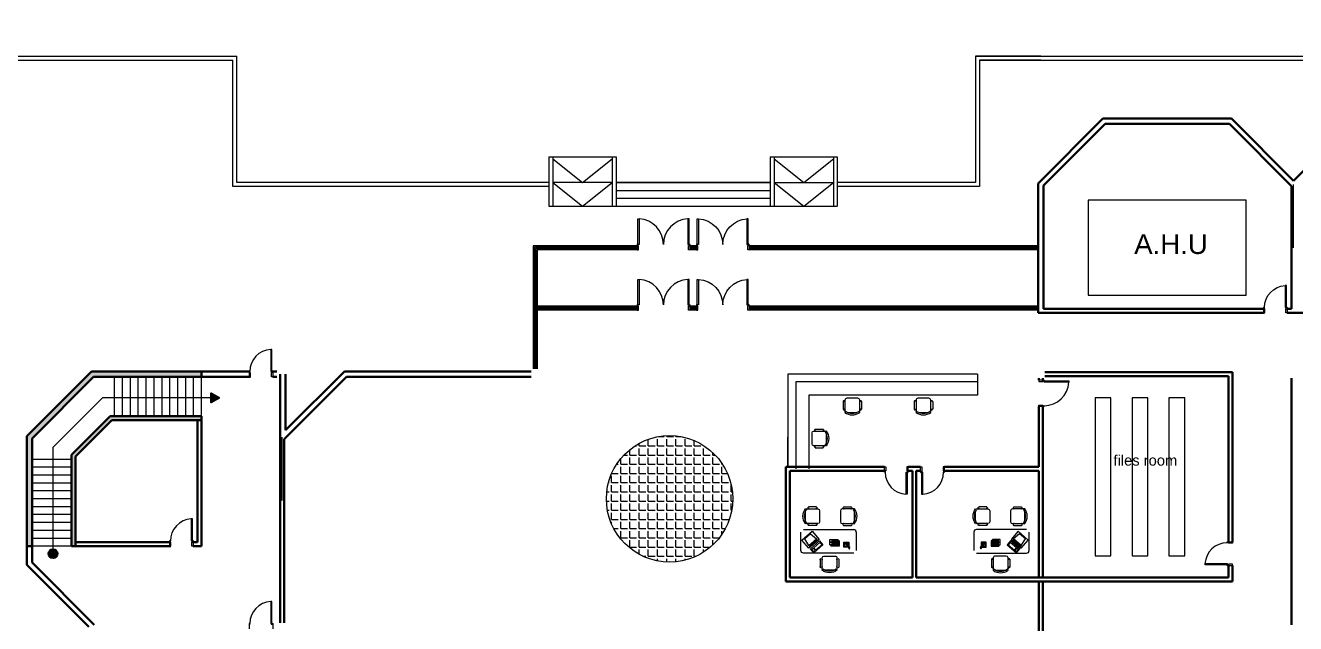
# Model space of a CAD drawing. Extents: x -59 to 582, y -1177 to 100.
# Drawn here: x 223.95 to 272.18, y -431.54 to -408.82 of the extents above; entities that cross this region are included whole.
import ezdxf

# ---------------------------------------------------------------- set-up
doc = ezdxf.new("R2010")
doc.units = 0
doc.header["$LTSCALE"] = 0.15
doc.layers.get('0').update_dxf_attribs({"color": 252})
doc.layers.add('0 sockets', color=252, linetype='Continuous')
doc.layers.add('d1', color=252, linetype='Continuous')
for name, color, linetype, lineweight in [('anal', 252, 'Continuous', 20), ('DOOR', 252, 'Continuous', 20), ('elev', 252, 'Continuous', 9), ('sofa', 252, 'Continuous', 9), ('wall', 252, 'Continuous', 30)]:
    doc.layers.add(name, color=color, linetype=linetype, lineweight=lineweight)
doc.styles.add('ROMAND', font='ROMAND.SHX')

# ---------------------------------------------------------------- blocks, each defined once
blk = doc.blocks.new('WQ')
h = blk.add_hatch(color=6)
h.dxf.hatch_style = 1
h.paths.add_polyline_path([(-126.091, 5), (-126.091, -169.521), (126.091, -169.521), (126.091, 5)])
h.paths.add_polyline_path([(121.091, 0), (121.091, -164.521), (-121.091, -164.521), (-121.091, 0)], flags=16)
at = {"layer": '0 sockets', "color": 3, "style": 'ROMAND'}
blk.add_attdef('ACCESS_CONTROL', (-48.663, 7.622), '', height=7.973, dxfattribs=at)
blk = doc.blocks.new('D90')
at = {"layer": 'DOOR'}
for points in [[(0.03, 0.2), (0.03, 1.04), (0.078, 1.04), (0.078, 0.2)], [(0.03, 0.2), (0, 0.2), (0, 0), (0.05, 0), (0.05, 0.15), (0.03, 0.15)], [(0.87, 0.2), (0.9, 0.2), (0.9, 0), (0.85, 0), (0.85, 0.15), (0.87, 0.15)]]:
    blk.add_lwpolyline(points, close=True, dxfattribs=at)
blk.add_circle((0.02, 0.21), 0.01, dxfattribs=at)
blk.add_arc((0.025, 0.197), 0.845, 0.2218, 86.3889, dxfattribs=at)
blk = doc.blocks.new('CHAIR7')
for p, q in [((0, 9), (0, -9)), ((20, 12), (3, 12)), ((5.1, 15), (17.9, 15)), ((23, -7.4), (23, 7.4)), ((3, -12), (20, -12)), ((5.1, -15), (17.9, -15))]:
    blk.add_line(p, q)
for centre, radius, start, end in [((3, 9), 3, 90, 180), ((5.6, 13.5), 1.56, 73.7398, 286.2602), ((17.4, 13.5), 1.56, 253.7398, 106.2602), ((20, 9), 3, 62.4156, 90), ((22.3, 11.1), 1.1, 53.3099, 212.0274), ((4.8, 0), 19.6, 327.5758, 32.4242), ((7, 0), 20, 323.1301, 36.8699), ((3, -9), 3, 180, 270), ((5.6, -13.5), 1.56, 73.7398, 286.2602), ((17.4, -13.5), 1.56, 253.7398, 106.2602), ((20, -9), 3, 270, 297.5844), ((22.3, -11.1), 1.1, 147.9726, 306.6901)]:
    blk.add_arc(centre, radius, start, end)
blk = doc.blocks.new('RECTANG')
for p, q in [((1, 1), (0, 1)), ((0, 1), (0, 0)), ((1, 0), (1, 1)), ((0, 0), (1, 0))]:
    blk.add_line(p, q)
blk = doc.blocks.new('FNPHONE')
for p, q in [((-9.1, 0.2), (-9.7, 0)), ((-8.9, 0.6), (-9.5, 0.4)), ((-8.7, 1), (-9.3, 0.8)), ((-8.5, 1.4), (-9.1, 1.2)), ((-8.3, 1.8), (-8.9, 1.6)), ((-7.1, 0.6), (-7.5, -0.6)), ((-7.3, 6.5), (-7.3, 1.5)), ((-6.3, 6.5), (-6.3, 1.5)), ((-3.9, 4.8), (-3.9, 4.8)), ((-3.9, 3.9), (-3.9, 3.9)), ((-3.9, 3), (-3.9, 3)), ((-3.9, 2), (-3.9, 2)), ((-2.9, 4.8), (-2.9, 4.8)), ((-2.9, 3.9), (-2.9, 3.9)), ((-2.9, 3), (-2.9, 3)), ((-2.9, 2), (-2.9, 2)), ((-2, 4.8), (-2, 4.8)), ((-2, 3.9), (-2, 3.9)), ((-2, 3), (-2, 3)), ((-2, 2), (-2, 2)), ((-9.3, -0.2), (-9.9, -0.4)), ((-9.3, -0.6), (-9.9, -0.8)), ((-9.3, -1), (-9.9, -1.2)), ((-9.3, -1.4), (-9.9, -1.6)), ((-9.1, -1.8), (-9.7, -2)), ((-8.9, -2.2), (-9.5, -2.4)), ((-8.4, -2.5), (-9, -2.7)), ((-7.9, -2), (-8.5, -2.2)), ((-7.7, -1.6), (-8.3, -1.8)), ((-7.5, -1.2), (-8.1, -1.4)), ((-7.3, -0.8), (-7.9, -1))]:
    blk.add_line(p, q)
for centre, start, end in [((-6.8, 6.5), 298.4915, 241.5085), ((-6.8, 1.5), 118.4915, 61.5085)]:
    blk.add_arc(centre, 1.05, start, end)
for p, xscale, yscale, zscale in [((-8.2, 0), 8.20528234483245, 8.104073169521023, 8.20528234483245), ((-4.8, 1.3), 3.75, 4.375, 3.75), ((-4, 6.7), 2.03125, 0.46875, 2.03125)]:
    blk.add_blockref('RECTANG', p, dxfattribs=dict(xscale=xscale, yscale=yscale, zscale=zscale))
blk = doc.blocks.new('IBMAT', base_point=(61, 306))
for p, q in [((75, 307), (75, 306)), ((81, 307), (75, 307)), ((81, 306), (81, 307))]:
    blk.add_line(p, q)
at = {"xscale": 21, "yscale": 17, "zscale": 21}
blk.add_blockref('RECTANG', (61, 306), dxfattribs=at)
blk = doc.blocks.new('KEYBOARD', base_point=(60, 294))
for p, xscale, yscale, zscale in [((60, 294), 19, 8, 19), ((61, 295), 13, 5, 13), ((75, 295), 3, 5, 3)]:
    blk.add_blockref('RECTANG', p, dxfattribs=dict(xscale=xscale, yscale=yscale, zscale=zscale))
blk = doc.blocks.new('FNCOMP')
for p, q in [((-6.6, 16.2), (-8.5, 3.5)), ((-8.5, 3.5), (-8.5, 2)), ((8, 3.5), (-8.5, 3.5)), ((-8.5, 2), (8, 2)), ((6.1, 16.2), (-6.6, 16.2)), ((8, 3.5), (6.1, 16.2)), ((8, 2), (8, 3.5))]:
    blk.add_line(p, q)
at = {"xscale": 1.033846153846154, "yscale": 1.033846153846154, "zscale": 1.033846153846154}
for name, p in [('IBMAT', (-10.9, 0)), ('KEYBOARD', (-10, -10.5))]:
    blk.add_blockref(name, p, dxfattribs=at)
blk = doc.blocks.new('D200')
at = {"layer": 'DOOR'}
for points in [[(0.03, 0.2), (0.03, 1.17), (0.08, 1.17), (0.08, 0.2)], [(1.97, 0.2), (1.97, 1.17), (1.92, 1.17), (1.92, 0.2)], [(0.03, 0.2), (0, 0.2), (0, 0), (0.05, 0), (0.05, 0.15), (0.03, 0.15)], [(1.97, 0.2), (2, 0.2), (2, 0), (1.95, 0), (1.95, 0.15), (1.97, 0.15)]]:
    blk.add_lwpolyline(points, close=True, dxfattribs=at)
for centre in [(0.02, 0.21), (1.98, 0.21)]:
    blk.add_circle(centre, 0.01, dxfattribs=at)
for centre, start, end in [((0.027, 0.2), 0, 87.0492), ((1.97, 0.2), 92.9508, 180)]:
    blk.add_arc(centre, 0.971, start, end, dxfattribs=at)
blk = doc.blocks.new('D100')
at = {"layer": 'DOOR'}
for points in [[(0.03, 0.2), (0.03, 1.14), (0.078, 1.14), (0.078, 0.2)], [(0.03, 0.2), (0, 0.2), (0, 0), (0.05, 0), (0.05, 0.15), (0.03, 0.15)], [(0.97, 0.2), (1, 0.2), (1, 0), (0.95, 0), (0.95, 0.15), (0.97, 0.15)]]:
    blk.add_lwpolyline(points, close=True, dxfattribs=at)
blk.add_circle((0.02, 0.21), 0.01, dxfattribs=at)
blk.add_arc((0.029, 0.2), 0.941, 0.0029, 86.9663, dxfattribs=at)
blk = doc.blocks.new('ARCH')
at = {"layer": 'd1'}
for points in [[(53.414, 386.1), (53.1, 386.281), (53.1, 385.919)], [(47.27, 380.185, 1), (46.93, 380.185, 1)]]:
    blk.add_hatch(color=256, dxfattribs=at).paths.add_polyline_path(points)
at = {"layer": 'elev'}
h = blk.add_hatch(dxfattribs=at)
h.set_pattern_fill('ANGLE', color=256, scale=0.05, style=0)
h.set_pattern_definition([(0, (36.30593, 41.4619), (0, 0.34925), [0.254, -0.09525]), (90, (36.30593, 41.4619), (-0.34925, 2e-17), [0.254, -0.09525])])
h.paths.add_polyline_path([(68.106, 382.262, 0.21525), (68.918, 380.462), (72.093, 380.462, 0.21525), (72.906, 382.262, 1)])
h.paths.add_polyline_path([(72.093, 380.462), (68.918, 380.462, 0.377964)])
at = {"layer": 'wall'}
h = blk.add_hatch(color=256, dxfattribs=at)
h.paths.add_polyline_path([(52.737, 385.4), (49.263, 385.4), (47.8, 383.937), (47.8, 380.463), (47.95, 380.463), (47.95, 380.613), (47.95, 383.875), (49.325, 385.25), (52.587, 385.25), (52.737, 385.25)])
h.paths.add_polyline_path([(52.737, 387.1), (48.559, 387.1), (48.459, 387), (52.737, 387)])
h.paths.add_polyline_path([(52.737, 387), (48.459, 387), (46.4, 384.941), (46.4, 384.659), (48.641, 386.9), (52.737, 386.9)])
h.paths.add_polyline_path([(46.3, 384.559), (46.4, 384.659), (46.4, 384.941), (46.1, 384.641), (46.1, 380.463), (46.3, 380.463)])
at = {"layer": 'anal'}
for p, q in [((43.725, 399.075), (54.075, 399.075)), ((43.875, 398.925), (53.925, 398.925)), ((53.925, 394.125), (53.925, 398.925)), ((54.075, 394.275), (54.075, 399.075)), ((82.125, 399.075), (132.6, 399.075)), ((84.6, 399.075), (82.125, 399.075)), ((82.125, 399.075), (82.125, 394.275)), ((82.275, 398.925), (132.6, 398.925)), ((84.6, 398.925), (82.275, 398.925)), ((82.275, 398.925), (82.275, 394.125)), ((65.925, 395.255), (66.075, 395.255)), ((65.925, 395.255), (65.925, 393.375)), ((66.075, 395.255), (66.075, 393.975)), ((66.075, 395.255), (68.325, 395.255)), ((66.075, 395.175), (67.2, 394.275)), ((67.2, 394.275), (68.325, 395.175)), ((68.325, 395.255), (68.325, 393.375)), ((68.325, 395.255), (68.475, 395.255)), ((68.475, 395.255), (68.475, 393.975)), ((74.325, 395.255), (74.475, 395.255)), ((74.325, 395.255), (74.325, 393.375)), ((74.475, 395.255), (74.475, 393.975)), ((74.475, 395.255), (76.725, 395.255)), ((74.475, 395.175), (75.6, 394.275)), ((75.6, 394.275), (76.725, 395.175)), ((76.725, 395.255), (76.725, 393.375)), ((76.725, 395.255), (76.875, 395.255)), ((76.875, 395.255), (76.875, 393.975)), ((65.925, 394.125), (53.925, 394.125)), ((65.925, 394.275), (54.075, 394.275)), ((65.925, 394.275), (65.925, 393.375)), ((66.075, 394.275), (66.075, 393.375)), ((66.075, 394.275), (66.075, 393.375)), ((68.325, 394.275), (66.075, 394.275)), ((66.075, 394.275), (67.2, 393.375)), ((67.2, 393.375), (68.325, 394.275)), ((68.475, 394.275), (68.475, 393.375)), ((68.475, 394.275), (74.325, 394.275)), ((74.325, 394.275), (68.475, 394.275)), ((74.325, 394.275), (74.325, 393.375)), ((74.475, 394.275), (74.475, 393.375)), ((74.475, 394.275), (76.725, 394.275)), ((74.475, 394.275), (75.6, 393.375)), ((75.6, 393.375), (76.725, 394.275)), ((76.725, 394.275), (76.725, 393.375)), ((82.125, 394.275), (76.875, 394.275)), ((76.875, 394.275), (76.875, 393.375)), ((82.275, 394.125), (76.875, 394.125)), ((94.2, 391.8), (94.2, 394.2)), ((94.2, 391.8), (94.2, 394.2)), ((94.2, 391.8), (94.2, 394.2)), ((94.2, 391.8), (94.2, 394.2)), ((94.2, 391.8), (94.2, 394.2)), ((94.2, 391.8), (94.2, 394.2)), ((94.2, 391.8), (94.2, 394.2)), ((94.2, 391.8), (94.2, 394.2)), ((94.2, 391.8), (94.2, 394.2)), ((94.2, 391.8), (94.2, 394.2)), ((94.2, 391.8), (94.2, 394.2)), ((94.2, 391.8), (94.2, 394.2)), ((94.2, 391.8), (94.2, 394.2)), ((94.2, 391.8), (94.2, 394.2)), ((94.2, 391.8), (94.2, 394.2)), ((94.2, 391.8), (94.2, 394.2)), ((94.2, 391.8), (94.2, 394.2)), ((94.2, 391.8), (94.2, 394.2)), ((68.475, 393.975), (74.325, 393.975)), ((68.475, 393.675), (74.325, 393.675)), ((65.925, 393.375), (76.875, 393.375)), ((66.075, 393.375), (68.325, 393.375)), ((65.325, 391.875), (65.325, 387.2)), ((69.275, 391.875), (65.325, 391.875)), ((65.375, 391.825), (65.375, 387.2)), ((69.275, 391.825), (65.375, 391.825)), ((65.425, 391.775), (65.425, 389.468)), ((69.275, 391.775), (65.425, 391.775)), ((65.475, 391.725), (65.475, 387.2)), ((69.275, 391.725), (65.475, 391.725)), ((71.525, 391.875), (71.275, 391.875)), ((71.525, 391.825), (71.275, 391.825)), ((71.525, 391.775), (71.275, 391.775)), ((71.525, 391.725), (71.275, 391.725)), ((84.5, 391.875), (73.525, 391.875)), ((84.5, 391.825), (73.525, 391.825)), ((84.5, 391.775), (73.525, 391.775)), ((84.5, 391.725), (73.525, 391.725)), ((65.375, 389.525), (65.375, 387.2)), ((65.425, 389.475), (65.425, 387.2)), ((65.425, 389.475), (65.425, 387.2)), ((69.275, 389.575), (65.475, 389.575)), ((69.275, 389.525), (65.475, 389.525)), ((69.275, 389.475), (65.475, 389.475)), ((69.275, 389.425), (65.475, 389.425)), ((71.525, 389.575), (71.275, 389.575)), ((71.525, 389.525), (71.275, 389.525)), ((71.525, 389.475), (71.275, 389.475)), ((71.525, 389.425), (71.275, 389.425)), ((84.5, 389.575), (73.525, 389.575)), ((84.5, 389.525), (73.525, 389.525)), ((84.5, 389.475), (73.525, 389.475)), ((84.5, 389.425), (73.525, 389.425)), ((75, 387), (75, 383.8)), ((82.2, 387), (75, 387)), ((82.2, 387), (82.2, 386.2)), ((75.3, 386.7), (75.3, 383.4)), ((82.2, 386.7), (75.3, 386.7)), ((75.8, 386.2), (75.8, 383.4)), ((82.2, 386.2), (75.8, 386.2)), ((55.8, 382.2), (55.8, 384.6)), ((55.8, 382.2), (55.8, 384.6)), ((55.8, 382.2), (55.8, 384.6)), ((55.8, 382.2), (55.8, 384.6)), ((55.8, 382.2), (55.8, 384.6)), ((55.8, 382.2), (55.8, 384.6)), ((55.8, 382.2), (55.8, 384.6)), ((55.8, 382.2), (55.8, 384.6)), ((55.8, 382.2), (55.8, 384.6)), ((55.8, 382.2), (55.8, 384.6)), ((55.8, 382.2), (55.8, 384.6)), ((55.8, 382.2), (55.8, 384.6)), ((55.8, 382.2), (55.8, 384.6)), ((55.8, 382.2), (55.8, 384.6)), ((55.8, 382.2), (55.8, 384.6)), ((55.8, 382.2), (55.8, 384.6)), ((55.8, 382.2), (55.8, 384.6)), ((55.8, 382.2), (55.8, 384.6)), ((75, 383.475), (75, 384.6)), ((75, 383.475), (75, 384.6)), ((75, 383.475), (75, 384.6)), ((75, 383.475), (75, 384.6)), ((75, 383.475), (75, 384.6)), ((75, 383.475), (75, 384.6)), ((75, 383.475), (75, 384.6)), ((75, 383.475), (75, 384.6)), ((75, 383.475), (75, 384.6)), ((75, 383.475), (75, 384.6)), ((75, 383.475), (75, 384.6)), ((75, 383.475), (75, 384.6)), ((75, 383.475), (75, 384.6)), ((75, 383.475), (75, 384.6)), ((75, 383.475), (75, 384.6)), ((75, 383.475), (75, 384.6)), ((75, 383.475), (75, 384.6)), ((75, 383.475), (75, 384.6)), ((75, 383.8), (75, 383.475))]:
    blk.add_line(p, q, dxfattribs=at)
blk.add_lwpolyline([(92.4, 393.6), (86.4, 393.6), (86.4, 390), (92.4, 390)], close=True, dxfattribs=at)
blk.add_circle((70.506, 382.262), 2.4, dxfattribs=at)
at = {"layer": 'd1'}
blk.add_lwpolyline([(53.414, 386.1), (53.1, 385.919), (53.1, 386.281)], close=True, dxfattribs=at)
blk.add_circle((47.1, 380.185), 0.17, dxfattribs=at)
at = {"layer": 'DOOR'}
for p, q in [((55.363, 387.94), (55.363, 387.1)), ((55.411, 387.94), (55.363, 387.94)), ((55.411, 387.1), (55.411, 387.94)), ((54.541, 387.1), (54.541, 386.9)), ((54.571, 387.1), (54.541, 387.1)), ((54.541, 386.9), (54.591, 386.9)), ((54.571, 387.05), (54.571, 387.1)), ((54.591, 387.05), (54.571, 387.05)), ((54.591, 386.9), (54.591, 387.05)), ((55.363, 387.1), (55.411, 387.1)), ((55.391, 387.05), (55.411, 387.05)), ((55.391, 386.9), (55.391, 387.05)), ((55.441, 386.9), (55.391, 386.9)), ((55.411, 387.05), (55.411, 387.1)), ((55.411, 387.1), (55.421, 387.1)), ((55.421, 387.1), (55.441, 387.1)), ((55.441, 387.1), (55.441, 386.9)), ((79.561, 383.475), (79.511, 383.475)), ((78.711, 383.325), (78.691, 383.325)), ((52.344, 381.503), (52.344, 380.663)), ((52.393, 381.503), (52.344, 381.503)), ((52.393, 380.663), (52.393, 381.503)), ((51.523, 380.663), (51.523, 380.463)), ((51.553, 380.663), (51.523, 380.663)), ((51.553, 380.613), (51.553, 380.663)), ((51.573, 380.613), (51.553, 380.613)), ((51.573, 380.463), (51.573, 380.613)), ((52.344, 380.663), (52.393, 380.663)), ((52.373, 380.613), (52.393, 380.613)), ((52.373, 380.463), (52.373, 380.613)), ((52.393, 380.613), (52.393, 380.663)), ((52.393, 380.663), (52.423, 380.663)), ((52.423, 380.663), (52.423, 380.463)), ((51.523, 380.463), (51.573, 380.463)), ((52.423, 380.463), (52.373, 380.463)), ((55.411, 378.365), (55.363, 378.365)), ((55.363, 378.365), (55.363, 377.525)), ((55.411, 377.525), (55.411, 378.365)), ((54.571, 377.525), (54.541, 377.525)), ((54.541, 377.525), (54.541, 377.325)), ((54.571, 377.475), (54.571, 377.525)), ((55.363, 377.525), (55.411, 377.525)), ((55.411, 377.525), (55.441, 377.525)), ((55.411, 377.475), (55.411, 377.525)), ((55.441, 377.525), (55.441, 377.325))]:
    blk.add_line(p, q, dxfattribs=at)
for points in [[(78.691, 383.325), (78.691, 383.275), (78.661, 383.275), (78.661, 383.475), (78.711, 383.475), (78.711, 383.325)], [(79.511, 383.475), (79.511, 383.325), (79.531, 383.325), (79.531, 383.275), (79.561, 383.275), (79.561, 383.475)]]:
    blk.add_lwpolyline(points, dxfattribs=at)
for points in [[(80.069, 383.275), (80.039, 383.275), (80.039, 383.475), (80.089, 383.475), (80.089, 383.325), (80.069, 383.325)], [(80.909, 383.275), (80.939, 383.275), (80.939, 383.475), (80.889, 383.475), (80.889, 383.325), (80.909, 383.325)], [(79.531, 383.275), (79.531, 382.435), (79.483, 382.435), (79.483, 383.275)], [(80.069, 383.275), (80.069, 382.435), (80.117, 382.435), (80.117, 383.275)]]:
    blk.add_lwpolyline(points, close=True, dxfattribs=at)
for centre in [(55.421, 387.11), (79.541, 383.265), (80.059, 383.265), (52.403, 380.673), (55.421, 377.535)]:
    blk.add_circle(centre, 0.01, dxfattribs=at)
for centre, start, end in [((55.416, 387.097), 93.6111, 179.7782), ((79.536, 383.278), 180.2218, 266.3889), ((80.064, 383.278), 273.6111, 359.7782), ((52.398, 380.659), 93.6111, 179.7782), ((55.416, 377.522), 93.6111, 179.7782)]:
    blk.add_arc(centre, 0.845, start, end, dxfattribs=at)
at = {"layer": 'elev'}
for p, q in [((49.437, 385.4), (49.437, 386.9)), ((49.737, 385.4), (49.737, 386.9)), ((50.037, 385.4), (50.037, 386.9)), ((50.337, 385.4), (50.337, 386.9)), ((50.637, 385.4), (50.637, 386.9)), ((50.937, 385.4), (50.937, 386.9)), ((51.237, 385.4), (51.237, 386.9)), ((51.537, 385.4), (51.537, 386.9)), ((51.837, 385.4), (51.837, 386.9)), ((52.137, 385.4), (52.137, 386.9)), ((52.437, 385.4), (52.437, 386.9)), ((52.737, 385.4), (52.737, 386.9)), ((48.973, 386.1), (47.1, 384.227)), ((53.4, 386.1), (48.973, 386.1)), ((47.1, 380.185), (47.1, 384.227)), ((47.8, 383.763), (46.3, 383.763)), ((47.8, 383.463), (46.3, 383.463)), ((47.8, 383.163), (46.3, 383.163)), ((47.8, 382.863), (46.3, 382.863)), ((47.8, 382.563), (46.3, 382.563)), ((47.8, 382.263), (46.3, 382.263)), ((47.8, 381.963), (46.3, 381.963)), ((47.8, 381.663), (46.3, 381.663)), ((47.8, 381.363), (46.3, 381.363)), ((47.8, 381.063), (46.3, 381.063)), ((47.8, 380.763), (46.3, 380.763)), ((47.8, 380.463), (46.3, 380.463))]:
    blk.add_line(p, q, dxfattribs=at)
at = {"layer": 'sofa'}
for p, q in [((86.665, 386.098), (86.665, 380.098)), ((87.265, 386.098), (86.665, 386.098)), ((87.265, 380.098), (87.265, 386.098)), ((88.065, 386.098), (88.065, 380.098)), ((88.665, 386.098), (88.065, 386.098)), ((88.665, 380.098), (88.665, 386.098)), ((89.465, 386.098), (89.465, 380.098)), ((90.065, 386.098), (89.465, 386.098)), ((90.065, 380.098), (90.065, 386.098)), ((75.596, 381.097), (77.496, 381.097)), ((77.596, 380.997), (77.596, 380.302)), ((82.059, 380.997), (82.059, 380.302)), ((84.059, 381.097), (82.159, 381.097)), ((86.665, 380.098), (87.265, 380.098)), ((88.065, 380.098), (88.665, 380.098)), ((89.465, 380.098), (90.065, 380.098))]:
    blk.add_line(p, q, dxfattribs=at)
for points in [[(77.496, 380.202), (75.596, 380.202, -0.414214), (75.496, 380.302), (75.496, 380.997)], [(82.159, 380.202), (84.059, 380.202, 0.414214), (84.159, 380.302), (84.159, 380.997)]]:
    blk.add_lwpolyline(points, format="xyb", dxfattribs=at)
for points in [[(76.595, 380.714), (76.895, 380.714), (76.895, 380.514), (76.595, 380.514), (76.595, 380.714)], [(76.895, 380.689), (76.92, 380.689), (76.92, 380.489), (76.62, 380.489), (76.62, 380.514)], [(76.62, 380.639), (76.62, 380.589)], [(76.92, 380.664), (76.945, 380.664), (76.945, 380.464), (76.645, 380.464), (76.645, 380.489)], [(76.67, 380.689), (76.67, 380.539)], [(76.695, 380.689), (76.695, 380.539)], [(76.72, 380.689), (76.72, 380.539)], [(76.745, 380.689), (76.745, 380.539)], [(76.77, 380.689), (76.77, 380.639)], [(76.795, 380.689), (76.795, 380.539)], [(76.82, 380.689), (76.82, 380.539)], [(76.845, 380.689), (76.845, 380.539)], [(76.87, 380.689), (76.87, 380.589)], [(82.736, 380.664), (82.711, 380.664), (82.711, 380.464), (83.011, 380.464), (83.011, 380.489)], [(82.761, 380.689), (82.736, 380.689), (82.736, 380.489), (83.036, 380.489), (83.036, 380.514)], [(83.061, 380.714), (82.761, 380.714), (82.761, 380.514), (83.061, 380.514), (83.061, 380.714)], [(82.786, 380.689), (82.786, 380.589)], [(82.811, 380.689), (82.811, 380.539)], [(82.836, 380.689), (82.836, 380.539)], [(82.861, 380.689), (82.861, 380.539)], [(82.886, 380.689), (82.886, 380.639)], [(82.911, 380.689), (82.911, 380.539)], [(82.936, 380.689), (82.936, 380.539)], [(82.961, 380.689), (82.961, 380.539)], [(82.986, 380.689), (82.986, 380.539)], [(83.036, 380.639), (83.036, 380.589)]]:
    blk.add_lwpolyline(points, dxfattribs=at)
for centre, start, end in [((77.496, 380.997), 0, 90), ((82.159, 380.997), 90, 180)]:
    blk.add_arc(centre, 0.1, start, end, dxfattribs=at)
at = {"layer": 'wall'}
for p, q in [((86.959, 396.7), (84.5, 394.241)), ((87.041, 396.5), (84.7, 394.159)), ((91.841, 396.7), (86.959, 396.7)), ((91.759, 396.5), (87.041, 396.5)), ((94.125, 394.134), (91.759, 396.5)), ((94.2, 394.341), (91.841, 396.7)), ((94.2, 394.341), (96.559, 396.7)), ((84.5, 394.241), (84.5, 389.4)), ((84.7, 394.159), (84.7, 389.475)), ((94.125, 394.134), (94.125, 389.475)), ((84.5, 389.325), (84.5, 391.725)), ((93.059, 389.325), (84.5, 389.325)), ((93.059, 389.475), (84.7, 389.475)), ((94.125, 389.475), (93.959, 389.475)), ((99.059, 389.325), (93.959, 389.325)), ((46.1, 384.641), (48.559, 387.1)), ((46.3, 384.559), (48.641, 386.9)), ((48.559, 387.1), (54.571, 387.1)), ((48.641, 386.9), (54.591, 386.9)), ((52.737, 386.9), (52.737, 387.1)), ((55.411, 387.1), (55.421, 387.1)), ((55.441, 387.1), (55.6, 387.1)), ((55.441, 386.9), (55.6, 386.9)), ((55.725, 387), (55.725, 384.6)), ((55.875, 384.534), (58.241, 386.9)), ((55.925, 384.866), (58.159, 387.1)), ((55.925, 387), (55.925, 384.866)), ((58.159, 387.1), (65.25, 387.1)), ((58.241, 386.9), (65.25, 386.9)), ((84.525, 386.77), (84.525, 386.85)), ((84.675, 386.77), (84.675, 386.85)), ((84.75, 387.075), (91.875, 387.075)), ((84.75, 386.925), (91.725, 386.925)), ((91.725, 386.925), (91.725, 380.626)), ((91.875, 387.075), (91.875, 380.626)), ((94.125, 386.85), (94.125, 377.475)), ((49.263, 385.4), (47.8, 383.937)), ((52.737, 385.4), (49.263, 385.4)), ((52.737, 385.4), (52.737, 380.463)), ((84.525, 383.475), (84.525, 385.77)), ((84.675, 379.275), (84.675, 385.77)), ((49.325, 385.25), (47.95, 383.875)), ((52.587, 385.25), (49.325, 385.25)), ((52.587, 385.25), (52.587, 380.613)), ((52.587, 385.25), (52.737, 385.25)), ((46.1, 379.759), (46.1, 384.641)), ((46.3, 379.841), (46.3, 384.559)), ((55.725, 384.666), (55.725, 377.55)), ((55.875, 384.534), (55.875, 377.55)), ((84.675, 384.534), (84.675, 379.8)), ((47.8, 380.463), (47.8, 383.937)), ((47.95, 380.613), (47.95, 383.875)), ((74.925, 383.475), (74.925, 379.125)), ((78.661, 383.475), (74.925, 383.475)), ((80.039, 383.475), (79.561, 383.475)), ((84.525, 383.475), (80.939, 383.475)), ((84.675, 379.275), (84.675, 383.475)), ((75.075, 383.325), (75.075, 379.275)), ((78.661, 383.325), (75.075, 383.325)), ((79.725, 383.325), (79.561, 383.325)), ((79.725, 383.325), (79.725, 379.275)), ((79.875, 383.325), (79.875, 379.275)), ((80.039, 383.325), (79.875, 383.325)), ((84.525, 383.325), (80.939, 383.325)), ((84.525, 379.275), (84.525, 383.325)), ((84.525, 383.325), (84.525, 379.8)), ((84.525, 379.275), (84.525, 383.325)), ((47.95, 380.613), (51.523, 380.613)), ((47.95, 380.613), (47.95, 380.463)), ((52.423, 380.613), (52.587, 380.613)), ((46.3, 380.463), (46.1, 380.463)), ((47.8, 380.463), (51.573, 380.463)), ((52.423, 380.463), (52.737, 380.463)), ((48.459, 377.4), (46.1, 379.759)), ((48.666, 377.475), (46.3, 379.841)), ((91.725, 379.726), (91.725, 379.275)), ((91.875, 379.726), (91.875, 379.125)), ((74.925, 379.125), (91.875, 379.125)), ((75.075, 379.275), (79.725, 379.275)), ((79.875, 379.275), (91.725, 379.275)), ((84.525, 375.075), (84.525, 379.125)), ((84.675, 372.675), (84.675, 379.125))]:
    blk.add_line(p, q, dxfattribs=at)
at = {"layer": 'DOOR'}
for p in [(69.275, 391.725), (69.275, 389.425)]:
    blk.add_blockref('D200', p, dxfattribs=at)
at = {"layer": 'DOOR', "xscale": -1}
for name, p in [('D200', (73.525, 391.725)), ('D200', (73.525, 389.425)), ('D90', (93.959, 389.325))]:
    blk.add_blockref(name, p, dxfattribs=at)
at = {"layer": 'DOOR', "rotation": 270}
blk.add_blockref('D100', (84.525, 386.77), dxfattribs=at)
at = {"layer": 'sofa'}
for name, p, xscale, yscale, zscale, rotation in [('CHAIR7', (77.443, 386.085), 0.0234375, 0.0234375, 0.0234375, 270), ('CHAIR7', (80.144, 386.085), 0.0234375, 0.0234375, 0.0234375, 270), ('CHAIR7', (75.915, 384.557), -0.0234375, 0.0234375, 0.0234375, 180), ('FNCOMP', (83.664, 380.55), 0.02343749999997079, 0.02343749999997079, 0.02343749999997079, 319.3987053547845), ('CHAIR7', (83.076, 380.088), 0.0234375, 0.0234375, 0.0234375, 270)]:
    blk.add_blockref(name, p, dxfattribs=dict(at, xscale=xscale, yscale=yscale, zscale=zscale, rotation=rotation))
at = {"layer": 'sofa', "extrusion": (0, 0, -1), "xscale": 0.0234375, "yscale": 0.0234375, "zscale": -0.0234375}
for name, p in [('CHAIR7', (-76.203, 381.602)), ('FNPHONE', (-77.124, 380.423))]:
    blk.add_blockref(name, p, dxfattribs=at)
at = {"layer": 'sofa', "yscale": 0.0234375, "zscale": 0.0234375}
for name, p, xscale in [('CHAIR7', (76.99, 381.602), 0.0234375), ('CHAIR7', (82.666, 381.602), -0.0234375), ('CHAIR7', (83.453, 381.602), 0.0234375), ('FNPHONE', (82.532, 380.423), 0.0234375)]:
    blk.add_blockref(name, p, dxfattribs=dict(at, xscale=xscale))
at = {"layer": 'sofa', "extrusion": (0, 0, -1), "zscale": -0.0234375}
for name, p, xscale, yscale, rotation in [('FNCOMP', (-75.992, 380.55), 0.02343749999997079, 0.02343749999997079, 319.3987053547845), ('CHAIR7', (-76.58, 380.088), 0.0234375, 0.0234375, 270)]:
    blk.add_blockref(name, p, dxfattribs=dict(at, xscale=xscale, yscale=yscale, rotation=rotation))
at = {"layer": 'wall', "rotation": 90}
blk.add_blockref('D90', (91.875, 379.726), dxfattribs=at)
at = {"layer": 'anal', "insert": (88.147, 392.312), "char_height": 0.75, "width": 4.8, "attachment_point": 1}
blk.add_mtext('{\\fArial|b0|i0|c0|p34;A.H.U}', dxfattribs=at)
at = {"layer": 'd1', "insert": (87.36, 383.925), "char_height": 0.4, "width": 2.4256, "attachment_point": 1}
blk.add_mtext('{\\fArial|b0|i0|c0|p34;files room}', dxfattribs=at)

msp = doc.modelspace()

# ---------------------------------------------------------------- block references
at = {"layer": '0 sockets', "color": 3}
for name, p in [('WQ', (244.611, -370.234)), ('ARCH', (177.903, -809.062))]:
    msp.add_blockref(name, p, dxfattribs=at)

doc.saveas('drawing.dxf')
